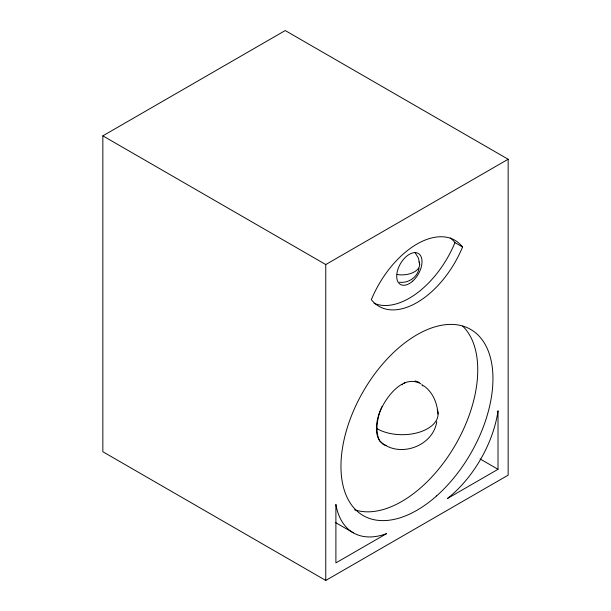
<?xml version="1.0" encoding="UTF-8"?>
<svg xmlns="http://www.w3.org/2000/svg" width="611" height="611" viewBox="0 0 611 611"><rect width="100%" height="100%" fill="white"/><g stroke="black" fill="none" stroke-linecap="round" stroke-linejoin="round"><path stroke-width="0.92" d="M419.062 268.336C417.565 277.241 408.255 283.481 399.441 282.206M436.773 421.59C433.1 446.862 397.937 458.853 379.821 441.012A35.828 20.682 -60 0 1 379.821 411.768C385.908 397.265 402.893 373.856 420.864 383.807M381.967 406.559L379.889 411.791A36.08 17.933 -66.1 0 0 379.889 441.043L383.326 444.518M403.65 383.67L404.971 382.631M102.847 135.848L285.238 30.55L508.153 159.25L508.153 475.152L325.762 580.45L102.847 451.75L102.847 135.848L325.762 264.548L508.153 159.25M498.018 469.301L447.359 498.553A88.641 51.171 -60 0 0 498.018 410.798L498.018 469.301L480.109 458.96M383.845 444.747L386.473 445.556M415.098 380.928L419.268 382.402M450.276 237.908A75.947 43.847 -60 0 1 454.958 242.613L462.558 246.997A75.947 43.847 -60 0 1 371.358 299.65A75.947 43.847 -60 0 1 462.558 246.997M335.363 522.458L353.273 532.8M424.118 386.053C433.016 392.529 437.27 403.313 437.995 414.014M421.918 384.808L423.24 386.015L422.048 384.907M415.19 252.755L418.474 258.178L419.673 264.548M325.762 264.548L325.762 580.45M462.718 326.137A107.475 62.047 -60 0 1 454.706 446.106A107.475 62.047 -60 0 1 354.617 509.765M454.958 242.613A75.947 43.847 -60 0 1 374.016 303.27M419.062 261.875A17.91 10.341 0 0 1 397.119 274.538M437.239 409.538A35.828 20.682 0 0 1 419.497 432.153A35.828 20.682 0 0 1 376.934 428.639M402.313 384.724L401.755 384.472L402.313 384.724M386.557 533.647L335.897 562.899L335.897 504.403A88.641 51.171 -60 0 0 386.557 533.647M436.628 495.903A107.475 62.047 -60 0 0 470.691 329.428A107.475 62.047 -60 0 0 343.55 442.165A107.475 62.047 -60 0 0 436.628 495.903M412.639 281.167A17.91 10.341 -60 0 0 418.314 253.428A17.91 10.341 -60 0 0 397.127 272.216A17.91 10.341 -60 0 0 412.639 281.167"/></g></svg>
